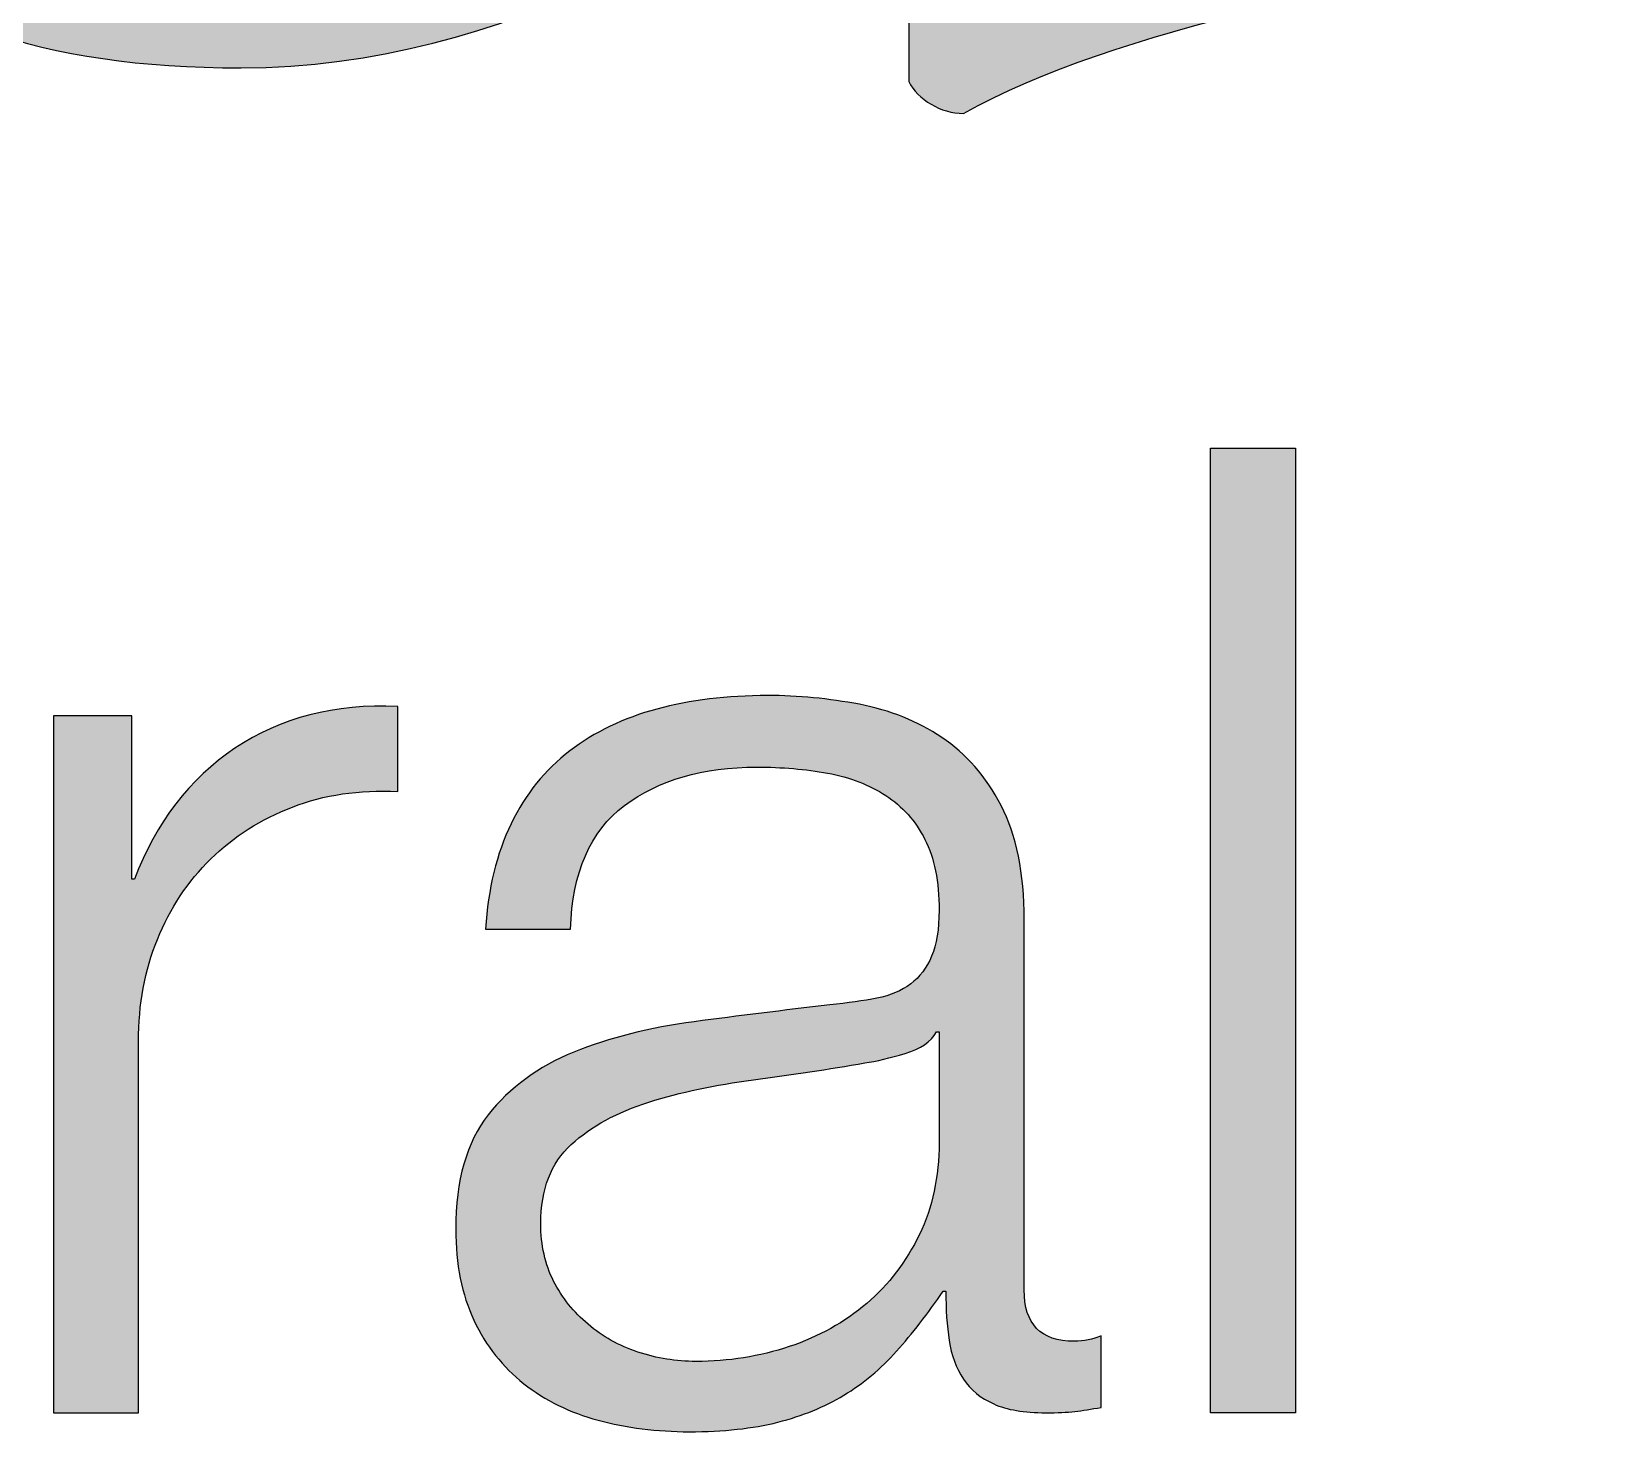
# Paper-space layout 'A3mask (portrait)' of a CAD drawing. Extents: x 0 to 277, y 0 to 394.
# Drawn here: x 210.194 to 213.379, y 39.345 to 42.196 of the extents above; entities that cross this region are included whole.
import ezdxf
from ezdxf.enums import TextEntityAlignment as Align

# ---------------------------------------------------------------- set-up
doc = ezdxf.new("R2010")
doc.units = 0
doc.layers.get('0').update_dxf_attribs({"linetype": 'CONTINUOUS'})
doc.layers.get('Defpoints').update_dxf_attribs({"linetype": 'CONTINUOUS'})
doc.layers.add('JPP_Mask', color=7, linetype='CONTINUOUS')
doc.styles.add('JPP', font='arial.ttf')

# ---------------------------------------------------------------- blocks, each defined once
blk = doc.blocks.new('A3mask (portrait)')
at = {"true_color": 0x0081c6}
h = blk.add_hatch(color=142, dxfattribs=at)
edge = h.paths.add_edge_path()
edge.add_spline(control_points=[(210.1867, 43.6116), (210.1867, 43.6116), (210.1867, 43.9979), (210.1867, 44.3843)], knot_values=[27.5, 27.5, 27.5, 27.5, 28, 28, 28, 28], degree=3, periodic=0)
edge.add_spline(control_points=[(210.1867, 44.3843), (210.1867, 44.7707), (210.1867, 45.1571), (210.1867, 45.1571), (210.1867, 45.6107), (210.196, 45.8049), (210.2144, 45.9623)], knot_values=[26, 26, 26, 26, 26.5, 26.5, 26.5, 27.5, 27.5, 27.5, 27.5], degree=3, periodic=0)
edge.add_spline(control_points=[(210.2144, 45.9623), (210.2052, 45.9991), (210.1774, 46.0178), (210.1219, 46.0272)], knot_values=[25, 25, 25, 25, 26, 26, 26, 26], degree=3, periodic=0)
edge.add_spline(control_points=[(210.1219, 46.0272), (209.9182, 45.9529), (209.5574, 45.8697), (209.1315, 45.8603)], knot_values=[24, 24, 24, 24, 25, 25, 25, 25], degree=3, periodic=0)
edge.add_spline(control_points=[(209.1315, 45.8603), (209.0668, 45.8327), (209.0575, 45.7029), (209.1131, 45.6568)], knot_values=[23, 23, 23, 23, 24, 24, 24, 24], degree=3, periodic=0)
edge.add_spline(control_points=[(209.1131, 45.6568), (209.1131, 45.6568), (209.2241, 45.6107), (209.2241, 45.6107), (209.5018, 45.4902), (209.5018, 45.407), (209.5018, 44.8239)], knot_values=[21, 21, 21, 21, 22, 22, 22, 23, 23, 23, 23], degree=3, periodic=0)
edge.add_spline(control_points=[(209.5018, 44.8239), (209.5018, 44.8239), (209.5018, 43.2784), (209.5018, 43.2784), (209.5018, 42.5289), (209.8073, 42.1217), (210.6215, 42.1217)], knot_values=[19, 19, 19, 19, 20, 20, 20, 21, 21, 21, 21], degree=3, periodic=0)
edge.add_spline(control_points=[(210.6215, 42.1217), (211.1678, 42.1217), (211.6208, 42.4273), (211.8987, 42.603)], knot_values=[18, 18, 18, 18, 19, 19, 19, 19], degree=3, periodic=0)
edge.add_spline(control_points=[(211.8987, 42.603), (211.9543, 42.603), (211.9818, 42.5566), (211.9818, 42.4735)], knot_values=[17, 17, 17, 17, 18, 18, 18, 18], degree=3, periodic=0)
edge.add_spline(control_points=[(211.9818, 42.4735), (211.9818, 42.4735), (211.9818, 42.0939), (211.9818, 42.0939), (212.0006, 42.0572), (212.0468, 42.029), (212.0931, 42.029)], knot_values=[15, 15, 15, 15, 16, 16, 16, 17, 17, 17, 17], degree=3, periodic=0)
edge.add_spline(control_points=[(212.0931, 42.029), (212.4076, 42.2052), (212.9444, 42.2975), (213.3053, 42.3715)], knot_values=[14, 14, 14, 14, 15, 15, 15, 15], degree=3, periodic=0)
edge.add_spline(control_points=[(213.3053, 42.3715), (213.3793, 42.4085), (213.37, 42.5936), (213.3147, 42.64)], knot_values=[13, 13, 13, 13, 14, 14, 14, 14], degree=3, periodic=0)
edge.add_spline(control_points=[(213.3147, 42.64), (213.185, 42.6123), (213.0647, 42.5936), (212.9536, 42.5936)], knot_values=[12, 12, 12, 12, 13, 13, 13, 13], degree=3, periodic=0)
edge.add_spline(control_points=[(212.9536, 42.5936), (212.6945, 42.5936), (212.6669, 42.8712), (212.6669, 43.6024)], knot_values=[11, 11, 11, 11, 12, 12, 12, 12], degree=3, periodic=0)
edge.add_spline(control_points=[(212.6669, 43.6024), (212.6669, 43.6024), (212.6669, 45.1571), (212.6669, 45.1571), (212.6669, 45.4996), (212.6761, 45.7861), (212.6945, 45.9623)], knot_values=[9, 9, 9, 9, 10, 10, 10, 11, 11, 11, 11], degree=3, periodic=0)
edge.add_spline(control_points=[(212.6945, 45.9623), (212.6852, 45.9991), (212.6574, 46.0178), (212.6111, 46.0272)], knot_values=[8, 8, 8, 8, 9, 9, 9, 9], degree=3, periodic=0)
edge.add_spline(control_points=[(212.6111, 46.0272), (212.4076, 45.9346), (211.8987, 45.8697), (211.5283, 45.8603)], knot_values=[7, 7, 7, 7, 8, 8, 8, 8], degree=3, periodic=0)
edge.add_spline(control_points=[(211.5283, 45.8603), (211.4544, 45.8236), (211.4544, 45.6938), (211.5193, 45.6568)], knot_values=[6, 6, 6, 6, 7, 7, 7, 7], degree=3, periodic=0)
edge.add_spline(control_points=[(211.5193, 45.6568), (211.5193, 45.6568), (211.6395, 45.6107), (211.6395, 45.6107), (211.9172, 45.4996), (211.9818, 45.4811), (211.9818, 44.8794)], knot_values=[4, 4, 4, 4, 5, 5, 5, 6, 6, 6, 6], degree=3, periodic=0)
edge.add_spline(control_points=[(211.9818, 44.8794), (211.9818, 44.8794), (211.9818, 43.3618), (211.9818, 43.3618), (211.9818, 43.0748), (211.9172, 42.9361), (211.7969, 42.8251)], knot_values=[2, 2, 2, 2, 3, 3, 3, 4, 4, 4, 4], degree=3, periodic=0)
edge.add_spline(control_points=[(211.7969, 42.8251), (211.5934, 42.6491), (211.2973, 42.5475), (211.0474, 42.5475)], knot_values=[1, 1, 1, 1, 2, 2, 2, 2], degree=3, periodic=0)
edge.add_spline(control_points=[(211.0474, 42.5475), (210.344, 42.5475), (210.1867, 42.9734), (210.1867, 43.6116)], knot_values=[0, 0, 0, 0, 1, 1, 1, 1], degree=3, periodic=0)
at = {"true_color": 0x004a91}
blk.add_hatch(color=154, dxfattribs=at).paths.add_polyline_path([(212.7697, 41.3471), (212.5964, 41.3471), (212.5964, 39.3832), (212.7697, 39.3832)])
h = blk.add_hatch(color=154, dxfattribs=at)
edge = h.paths.add_edge_path()
edge.add_spline(control_points=[(212.2169, 39.6334), (212.2169, 39.6334), (212.2169, 40.3871), (212.2169, 40.3871), (212.2169, 40.4824), (212.2012, 40.5599), (212.1701, 40.6196)], knot_values=[6, 6, 6, 6, 7, 7, 7, 8, 8, 8, 8], degree=3, periodic=0)
edge.add_spline(control_points=[(212.1701, 40.6196), (212.1388, 40.6791), (212.0986, 40.7254), (212.0491, 40.7584)], knot_values=[5, 5, 5, 5, 6, 6, 6, 6], degree=3, periodic=0)
edge.add_spline(control_points=[(212.0491, 40.7584), (211.9996, 40.7914), (211.9436, 40.8139), (211.8813, 40.8258), (211.819, 40.8377), (211.7566, 40.8437), (211.6943, 40.8437)], knot_values=[3, 3, 3, 3, 4, 4, 4, 5, 5, 5, 5], degree=3, periodic=0)
edge.add_spline(control_points=[(211.6943, 40.8437), (211.6117, 40.8437), (211.5365, 40.8345), (211.4687, 40.8161)], knot_values=[2, 2, 2, 2, 3, 3, 3, 3], degree=3, periodic=0)
edge.add_spline(control_points=[(211.4687, 40.8161), (211.4008, 40.7979), (211.3417, 40.7695), (211.2914, 40.7309)], knot_values=[1, 1, 1, 1, 2, 2, 2, 2], degree=3, periodic=0)
edge.add_spline(control_points=[(211.2914, 40.7309), (211.2409, 40.6924), (211.201, 40.643), (211.1717, 40.5825)], knot_values=[0, 0, 0, 0, 1, 1, 1, 1], degree=3, periodic=0)
edge.add_spline(control_points=[(211.1717, 40.5825), (211.1423, 40.5218), (211.1249, 40.4504), (211.1194, 40.3679)], knot_values=[41, 41, 41, 41, 42, 42, 42, 42], degree=3, periodic=0)
edge.add_spline(control_points=[(211.1194, 40.3679), (211.1194, 40.3679), (211.2927, 40.3679), (211.2927, 40.3679), (211.2964, 40.4834), (211.333, 40.5673), (211.4027, 40.6196)], knot_values=[39, 39, 39, 39, 40, 40, 40, 41, 41, 41, 41], degree=3, periodic=0)
edge.add_spline(control_points=[(211.4027, 40.6196), (211.4724, 40.6717), (211.5623, 40.698), (211.6722, 40.698)], knot_values=[38, 38, 38, 38, 39, 39, 39, 39], degree=3, periodic=0)
edge.add_spline(control_points=[(211.6722, 40.698), (211.7235, 40.698), (211.7717, 40.6938), (211.8166, 40.6856)], knot_values=[37, 37, 37, 37, 38, 38, 38, 38], degree=3, periodic=0)
edge.add_spline(control_points=[(211.8166, 40.6856), (211.8616, 40.6772), (211.901, 40.6622), (211.935, 40.6401), (211.9689, 40.6181), (211.9955, 40.5883), (212.0147, 40.5507), (212.0339, 40.5131), (212.0436, 40.465), (212.0436, 40.4063)], knot_values=[34, 34, 34, 34, 35, 35, 35, 36, 36, 36, 37, 37, 37, 37], degree=3, periodic=0)
edge.add_spline(control_points=[(212.0436, 40.4063), (212.0436, 40.3679), (212.0386, 40.3366), (212.0284, 40.3129)], knot_values=[33, 33, 33, 33, 34, 34, 34, 34], degree=3, periodic=0)
edge.add_spline(control_points=[(212.0284, 40.3129), (212.0183, 40.289), (212.0041, 40.2703), (211.9858, 40.2564)], knot_values=[32, 32, 32, 32, 33, 33, 33, 33], degree=3, periodic=0)
edge.add_spline(control_points=[(211.9858, 40.2564), (211.9675, 40.2427), (211.9445, 40.233), (211.9171, 40.2275)], knot_values=[31, 31, 31, 31, 32, 32, 32, 32], degree=3, periodic=0)
edge.add_spline(control_points=[(211.9171, 40.2275), (211.8895, 40.2222), (211.8574, 40.2175), (211.8208, 40.2138)], knot_values=[30, 30, 30, 30, 31, 31, 31, 31], degree=3, periodic=0)
edge.add_spline(control_points=[(211.8208, 40.2138), (211.7272, 40.2028), (211.6351, 40.1914), (211.5444, 40.1794)], knot_values=[29, 29, 29, 29, 30, 30, 30, 30], degree=3, periodic=0)
edge.add_spline(control_points=[(211.5444, 40.1794), (211.4536, 40.1675), (211.3719, 40.1468), (211.2996, 40.1175)], knot_values=[28, 28, 28, 28, 29, 29, 29, 29], degree=3, periodic=0)
edge.add_spline(control_points=[(211.2996, 40.1175), (211.227, 40.0881), (211.1689, 40.0455), (211.1249, 39.9897)], knot_values=[27, 27, 27, 27, 28, 28, 28, 28], degree=3, periodic=0)
edge.add_spline(control_points=[(211.1249, 39.9897), (211.081, 39.9337), (211.0589, 39.8563), (211.0589, 39.7572)], knot_values=[26, 26, 26, 26, 27, 27, 27, 27], degree=3, periodic=0)
edge.add_spline(control_points=[(211.0589, 39.7572), (211.0589, 39.6857), (211.0713, 39.6239), (211.096, 39.5716), (211.1207, 39.5192), (211.1547, 39.4763), (211.1978, 39.4424)], knot_values=[24, 24, 24, 24, 25, 25, 25, 26, 26, 26, 26], degree=3, periodic=0)
edge.add_spline(control_points=[(211.1978, 39.4424), (211.2409, 39.4083), (211.2914, 39.3835), (211.349, 39.368)], knot_values=[23, 23, 23, 23, 24, 24, 24, 24], degree=3, periodic=0)
edge.add_spline(control_points=[(211.349, 39.368), (211.4068, 39.3525), (211.4687, 39.3446), (211.5347, 39.3446)], knot_values=[22, 22, 22, 22, 23, 23, 23, 23], degree=3, periodic=0)
edge.add_spline(control_points=[(211.5347, 39.3446), (211.6044, 39.3446), (211.6644, 39.3511), (211.7149, 39.364)], knot_values=[21, 21, 21, 21, 22, 22, 22, 22], degree=3, periodic=0)
edge.add_spline(control_points=[(211.7149, 39.364), (211.7653, 39.3767), (211.8103, 39.3951), (211.8497, 39.419)], knot_values=[20, 20, 20, 20, 21, 21, 21, 21], degree=3, periodic=0)
edge.add_spline(control_points=[(211.8497, 39.419), (211.889, 39.4427), (211.9248, 39.4726), (211.957, 39.5084)], knot_values=[19, 19, 19, 19, 20, 20, 20, 20], degree=3, periodic=0)
edge.add_spline(control_points=[(211.957, 39.5084), (211.9889, 39.5441), (212.0207, 39.5849), (212.0518, 39.6307)], knot_values=[18, 18, 18, 18, 19, 19, 19, 19], degree=3, periodic=0)
edge.add_spline(control_points=[(212.0518, 39.6307), (212.0518, 39.6307), (212.0573, 39.6307), (212.0573, 39.6307)], knot_values=[17.00001, 17.00001, 17.00001, 17.00001, 18, 18, 18, 18], degree=3, periodic=0)
edge.add_spline(control_points=[(212.0573, 39.6307), (212.0573, 39.5939), (212.0596, 39.5605), (212.0641, 39.5303)], knot_values=[16, 16, 16, 16, 17, 17, 17, 17], degree=3, periodic=0)
edge.add_spline(control_points=[(212.0641, 39.5303), (212.0688, 39.5), (212.0783, 39.474), (212.0931, 39.4519)], knot_values=[15, 15, 15, 15, 16, 16, 16, 16], degree=3, periodic=0)
edge.add_spline(control_points=[(212.0931, 39.4519), (212.1078, 39.43), (212.1283, 39.413), (212.1551, 39.4011)], knot_values=[14, 14, 14, 14, 15, 15, 15, 15], degree=3, periodic=0)
edge.add_spline(control_points=[(212.1551, 39.4011), (212.1815, 39.3891), (212.2169, 39.3832), (212.2608, 39.3832)], knot_values=[13, 13, 13, 13, 14, 14, 14, 14], degree=3, periodic=0)
edge.add_spline(control_points=[(212.2608, 39.3832), (212.2847, 39.3832), (212.3045, 39.384), (212.32, 39.3859), (212.3355, 39.3877), (212.3534, 39.3904), (212.3736, 39.3942)], knot_values=[11, 11, 11, 11, 12, 12, 12, 13, 13, 13, 13], degree=3, periodic=0)
edge.add_spline(control_points=[(212.3736, 39.3942), (212.3736, 39.3942), (212.3736, 39.54), (212.3736, 39.54), (212.3571, 39.5326), (212.3387, 39.5289), (212.3187, 39.5289)], knot_values=[9, 9, 9, 9, 10, 10, 10, 11, 11, 11, 11], degree=3, periodic=0)
edge.add_spline(control_points=[(212.3187, 39.5289), (212.2508, 39.5289), (212.2169, 39.5637), (212.2169, 39.6334)], knot_values=[8, 8, 8, 8, 9, 9, 9, 9], degree=3, periodic=0)
edge = h.paths.add_edge_path(flags=16)
edge.add_spline(control_points=[(212.0381, 40.1588), (212.0381, 40.1588), (212.0436, 40.1588), (212.0436, 40.1588), (212.0436, 40.1588), (212.0436, 39.9332), (212.0436, 39.9332), (212.0436, 39.8635), (212.0302, 39.8012), (212.0036, 39.7462), (211.9771, 39.6912), (211.9413, 39.6444), (211.8963, 39.606)], knot_values=[12, 12, 12, 12, 12.99998, 12.99998, 12.99998, 13.99998, 13.99998, 13.99998, 14.99998, 14.99998, 14.99998, 15.99998, 15.99998, 15.99998, 15.99998], degree=3, periodic=0)
edge.add_spline(control_points=[(211.8963, 39.606), (211.8514, 39.5674), (211.7987, 39.5381), (211.7383, 39.5179), (211.6778, 39.4977), (211.6144, 39.4877), (211.5484, 39.4877)], knot_values=[10, 10, 10, 10, 11, 11, 11, 12, 12, 12, 12], degree=3, periodic=0)
edge.add_spline(control_points=[(211.5484, 39.4877), (211.5081, 39.4877), (211.4687, 39.494), (211.4302, 39.5069)], knot_values=[9, 9, 9, 9, 10, 10, 10, 10], degree=3, periodic=0)
edge.add_spline(control_points=[(211.4302, 39.5069), (211.3916, 39.5197), (211.3577, 39.5386), (211.3285, 39.5634)], knot_values=[8, 8, 8, 8, 9, 9, 9, 9], degree=3, periodic=0)
edge.add_spline(control_points=[(211.3285, 39.5634), (211.2991, 39.5881), (211.2757, 39.6173), (211.2583, 39.6513), (211.2409, 39.6852), (211.2322, 39.7243), (211.2322, 39.7683)], knot_values=[6, 6, 6, 6, 7, 7, 7, 8, 8, 8, 8], degree=3, periodic=0)
edge.add_spline(control_points=[(211.2322, 39.7683), (211.2322, 39.8379), (211.2528, 39.8916), (211.294, 39.9292)], knot_values=[5, 5, 5, 5, 6, 6, 6, 6], degree=3, periodic=0)
edge.add_spline(control_points=[(211.294, 39.9292), (211.3353, 39.9666), (211.388, 39.9955), (211.4521, 40.0158), (211.5163, 40.036), (211.5873, 40.051), (211.6654, 40.0612)], knot_values=[3, 3, 3, 3, 4, 4, 4, 5, 5, 5, 5], degree=3, periodic=0)
edge.add_spline(control_points=[(211.6654, 40.0612), (211.7433, 40.0712), (211.819, 40.0828), (211.8923, 40.0955)], knot_values=[2, 2, 2, 2, 3, 3, 3, 3], degree=3, periodic=0)
edge.add_spline(control_points=[(211.8923, 40.0955), (211.9161, 40.0992), (211.9436, 40.1057), (211.9747, 40.1149)], knot_values=[1, 1, 1, 1, 2, 2, 2, 2], degree=3, periodic=0)
edge.add_spline(control_points=[(211.9747, 40.1149), (212.006, 40.1239), (212.027, 40.1386), (212.0381, 40.1588)], knot_values=[0, 0, 0, 0, 1, 1, 1, 1], degree=3, periodic=0)
h = blk.add_hatch(color=154, dxfattribs=at)
edge = h.paths.add_edge_path()
edge.add_spline(control_points=[(210.4511, 40.3472), (210.4767, 40.4105), (210.513, 40.465), (210.5597, 40.5109)], knot_values=[7, 7, 7, 7, 8, 8, 8, 8], degree=3, periodic=0)
edge.add_spline(control_points=[(210.5597, 40.5109), (210.6065, 40.5567), (210.6619, 40.592), (210.7261, 40.6167), (210.7903, 40.6415), (210.8619, 40.652), (210.9407, 40.6485)], knot_values=[5, 5, 5, 5, 6, 6, 6, 7, 7, 7, 7], degree=3, periodic=0)
edge.add_spline(control_points=[(210.9407, 40.6485), (210.9407, 40.6485), (210.9407, 40.8216), (210.9407, 40.8216), (210.8123, 40.8271), (210.7018, 40.7987), (210.6092, 40.7364), (210.5166, 40.6741), (210.4483, 40.5851), (210.4043, 40.4697)], knot_values=[2, 2, 2, 2, 3, 3, 3, 4, 4, 4, 5, 5, 5, 5], degree=3, periodic=0)
edge.add_spline(control_points=[(210.4043, 40.4697), (210.4043, 40.4697), (210.3988, 40.4697), (210.3988, 40.4697)], knot_values=[1.00001, 1.00001, 1.00001, 1.00001, 2, 2, 2, 2], degree=3, periodic=0)
edge.add_spline(control_points=[(210.3988, 40.4697), (210.3988, 40.4697), (210.3988, 40.5528), (210.3988, 40.636)], knot_values=[0.5, 0.5, 0.5, 0.5, 1, 1, 1, 1], degree=3, periodic=0)
edge.add_spline(control_points=[(210.3988, 40.636), (210.3988, 40.7192), (210.3988, 40.8024), (210.3988, 40.8024), (210.3988, 40.8024), (210.3888, 40.8024), (210.3739, 40.8024)], knot_values=[12.749965, 12.749965, 12.749965, 12.749965, 13.249965, 13.249965, 13.249965, 13.5, 13.5, 13.5, 13.5], degree=3, periodic=0)
edge.add_spline(control_points=[(210.3739, 40.8024), (210.3589, 40.8024), (210.339, 40.8024), (210.319, 40.8024)], knot_values=[12.49997, 12.49997, 12.49997, 12.49997, 12.749965, 12.749965, 12.749965, 12.749965], degree=3, periodic=0)
edge.add_spline(control_points=[(210.319, 40.8024), (210.3091, 40.8024), (210.2991, 40.8024), (210.2898, 40.8024)], knot_values=[12.374973, 12.374973, 12.374973, 12.374973, 12.49997, 12.49997, 12.49997, 12.49997], degree=3, periodic=0)
edge.add_spline(control_points=[(210.2898, 40.8024), (210.2804, 40.8024), (210.2717, 40.8024), (210.2642, 40.8024)], knot_values=[12.249975, 12.249975, 12.249975, 12.249975, 12.374973, 12.374973, 12.374973, 12.374973], degree=3, periodic=0)
edge.add_spline(control_points=[(210.2642, 40.8024), (210.2605, 40.8024), (210.257, 40.8024), (210.254, 40.8024)], knot_values=[12.187476, 12.187476, 12.187476, 12.187476, 12.249975, 12.249975, 12.249975, 12.249975], degree=3, periodic=0)
edge.add_spline(control_points=[(210.254, 40.8024), (210.251, 40.8024), (210.2483, 40.8024), (210.2461, 40.8024)], knot_values=[12.124977, 12.124977, 12.124977, 12.124977, 12.187476, 12.187476, 12.187476, 12.187476], degree=3, periodic=0)
edge.add_spline(control_points=[(210.2432, 40.8024), (210.2424, 40.8024), (210.2417, 40.8024), (210.2411, 40.8024)], knot_values=[12.062479, 12.062479, 12.062479, 12.062479, 12.093728, 12.093728, 12.093728, 12.093728], degree=3, periodic=0)
edge.add_spline(control_points=[(210.2393, 40.8024), (210.2393, 40.8024), (210.2393, 40.8024), (210.2393, 40.8024), (210.2393, 40.8024), (210.2393, 40.8024), (210.2393, 40.8024)], knot_values=[11.99998, 11.99998, 11.99998, 11.99998, 12.001425, 12.001425, 12.001425, 12.001445, 12.001445, 12.001445, 12.001445], degree=3, periodic=0)
edge.add_spline(control_points=[(210.2393, 40.8024), (210.2393, 40.8024), (210.2393, 40.4476), (210.2393, 40.0928)], knot_values=[11.49999, 11.49999, 11.49999, 11.49999, 11.99998, 11.99998, 11.99998, 11.99998], degree=3, periodic=0)
edge.add_spline(control_points=[(210.2393, 40.0928), (210.2393, 39.738), (210.2393, 39.3832), (210.2393, 39.3832), (210.2393, 39.3832), (210.2393, 39.3832), (210.2393, 39.3832)], knot_values=[10.999023, 10.999023, 10.999023, 10.999023, 11.499013, 11.499013, 11.499013, 11.49999, 11.49999, 11.49999, 11.49999], degree=3, periodic=0)
edge.add_spline(control_points=[(210.2412, 39.3832), (210.2419, 39.3832), (210.2427, 39.3832), (210.2436, 39.3832)], knot_values=[10.906252, 10.906252, 10.906252, 10.906252, 10.937501, 10.937501, 10.937501, 10.937501], degree=3, periodic=0)
edge.add_spline(control_points=[(210.2467, 39.3832), (210.2491, 39.3832), (210.252, 39.3832), (210.2553, 39.3832)], knot_values=[10.812504, 10.812504, 10.812504, 10.812504, 10.875002, 10.875002, 10.875002, 10.875002], degree=3, periodic=0)
edge.add_spline(control_points=[(210.2553, 39.3832), (210.2586, 39.3832), (210.2623, 39.3832), (210.2664, 39.3832)], knot_values=[10.750005, 10.750005, 10.750005, 10.750005, 10.812504, 10.812504, 10.812504, 10.812504], degree=3, periodic=0)
edge.add_spline(control_points=[(210.2664, 39.3832), (210.2745, 39.3832), (210.284, 39.3832), (210.2941, 39.3832)], knot_values=[10.625008, 10.625008, 10.625008, 10.625008, 10.750005, 10.750005, 10.750005, 10.750005], degree=3, periodic=0)
edge.add_spline(control_points=[(210.2941, 39.3832), (210.3043, 39.3832), (210.3151, 39.3832), (210.3259, 39.3832)], knot_values=[10.50001, 10.50001, 10.50001, 10.50001, 10.625008, 10.625008, 10.625008, 10.625008], degree=3, periodic=0)
edge.add_spline(control_points=[(210.3259, 39.3832), (210.3476, 39.3832), (210.3692, 39.3832), (210.3855, 39.3832)], knot_values=[10.250015, 10.250015, 10.250015, 10.250015, 10.50001, 10.50001, 10.50001, 10.50001], degree=3, periodic=0)
edge.add_spline(control_points=[(210.3855, 39.3832), (210.4017, 39.3832), (210.4126, 39.3832), (210.4126, 39.3832), (210.4126, 39.3832), (210.4126, 39.3832), (210.4126, 39.3832)], knot_values=[9.999532, 9.999532, 9.999532, 9.999532, 10.249547, 10.249547, 10.249547, 10.250015, 10.250015, 10.250015, 10.250015], degree=3, periodic=0)
edge.add_spline(control_points=[(210.4126, 39.3854), (210.4126, 39.3861), (210.4126, 39.387), (210.4126, 39.388)], knot_values=[9.953146, 9.953146, 9.953146, 9.953146, 9.968771, 9.968771, 9.968771, 9.968771], degree=3, periodic=0)
edge.add_spline(control_points=[(210.4126, 39.388), (210.4126, 39.3891), (210.4126, 39.3903), (210.4126, 39.3917)], knot_values=[9.937521, 9.937521, 9.937521, 9.937521, 9.953146, 9.953146, 9.953146, 9.953146], degree=3, periodic=0)
edge.add_spline(control_points=[(210.4126, 39.3917), (210.4126, 39.3945), (210.4126, 39.3979), (210.4126, 39.4019)], knot_values=[9.906272, 9.906272, 9.906272, 9.906272, 9.937521, 9.937521, 9.937521, 9.937521], degree=3, periodic=0)
edge.add_spline(control_points=[(210.4126, 39.4019), (210.4126, 39.4059), (210.4126, 39.4105), (210.4126, 39.4157)], knot_values=[9.875022, 9.875022, 9.875022, 9.875022, 9.906272, 9.906272, 9.906272, 9.906272], degree=3, periodic=0)
edge.add_spline(control_points=[(210.4126, 39.4157), (210.4126, 39.426), (210.4126, 39.4386), (210.4126, 39.453)], knot_values=[9.812524, 9.812524, 9.812524, 9.812524, 9.875022, 9.875022, 9.875022, 9.875022], degree=3, periodic=0)
edge.add_spline(control_points=[(210.4126, 39.453), (210.4126, 39.4674), (210.4126, 39.4836), (210.4126, 39.5014)], knot_values=[9.750025, 9.750025, 9.750025, 9.750025, 9.812524, 9.812524, 9.812524, 9.812524], degree=3, periodic=0)
edge.add_spline(control_points=[(210.4126, 39.5014), (210.4126, 39.5368), (210.4126, 39.5782), (210.4126, 39.6225)], knot_values=[9.625027, 9.625027, 9.625027, 9.625027, 9.750025, 9.750025, 9.750025, 9.750025], degree=3, periodic=0)
edge.add_spline(control_points=[(210.4126, 39.6225), (210.4126, 39.6668), (210.4126, 39.7141), (210.4126, 39.7614)], knot_values=[9.50003, 9.50003, 9.50003, 9.50003, 9.625027, 9.625027, 9.625027, 9.625027], degree=3, periodic=0)
edge.add_spline(control_points=[(210.4126, 39.7614), (210.4126, 39.8559), (210.4126, 39.9505), (210.4126, 40.0214)], knot_values=[9.250035, 9.250035, 9.250035, 9.250035, 9.50003, 9.50003, 9.50003, 9.50003], degree=3, periodic=0)
edge.add_spline(control_points=[(210.4126, 40.0214), (210.4126, 40.0923), (210.4126, 40.1396), (210.4126, 40.1396), (210.4126, 40.2148), (210.4254, 40.284), (210.4511, 40.3472)], knot_values=[8, 8, 8, 8, 8.250035, 8.250035, 8.250035, 9.250035, 9.250035, 9.250035, 9.250035], degree=3, periodic=0)
at = {"layer": 'Defpoints', "color": 154, "true_color": 0x004a91}
blk.add_lwpolyline([(212.7697, 41.3471), (212.7697, 39.3832), (212.5964, 39.3832), (212.5964, 41.3471), (212.7697, 41.3471)], dxfattribs=at)
at = {"layer": 'Defpoints', "color": 142, "true_color": 0x0081c6}
blk.add_open_spline([(210.1867, 43.6116), (210.1867, 42.9734), (210.344, 42.5475), (211.0474, 42.5475), (211.2973, 42.5475), (211.5934, 42.6491), (211.7969, 42.8251), (211.9172, 42.9361), (211.9818, 43.0748), (211.9818, 43.3618), (211.9818, 43.3618), (211.9818, 44.8794), (211.9818, 44.8794), (211.9818, 45.4811), (211.9172, 45.4996), (211.6395, 45.6107), (211.6395, 45.6107), (211.5193, 45.6568), (211.5193, 45.6568), (211.4544, 45.6938), (211.4544, 45.8236), (211.5283, 45.8603), (211.8987, 45.8697), (212.4076, 45.9346), (212.6111, 46.0272), (212.6574, 46.0178), (212.6852, 45.9991), (212.6945, 45.9623), (212.6761, 45.7861), (212.6669, 45.4996), (212.6669, 45.1571), (212.6669, 45.1571), (212.6669, 43.6024), (212.6669, 43.6024), (212.6669, 42.8712), (212.6945, 42.5936), (212.9536, 42.5936), (213.0647, 42.5936), (213.185, 42.6123), (213.3147, 42.64), (213.37, 42.5936), (213.3793, 42.4085), (213.3053, 42.3715), (212.9444, 42.2975), (212.4076, 42.2052), (212.0931, 42.029), (212.0468, 42.029), (212.0006, 42.0572), (211.9818, 42.0939), (211.9818, 42.0939), (211.9818, 42.4735), (211.9818, 42.4735), (211.9818, 42.5566), (211.9543, 42.603), (211.8987, 42.603), (211.6208, 42.4273), (211.1678, 42.1217), (210.6215, 42.1217), (209.8073, 42.1217), (209.5018, 42.5289), (209.5018, 43.2784), (209.5018, 43.2784), (209.5018, 44.8239), (209.5018, 44.8239), (209.5018, 45.407), (209.5018, 45.4902), (209.2241, 45.6107), (209.2241, 45.6107), (209.1131, 45.6568), (209.1131, 45.6568), (209.0575, 45.7029), (209.0668, 45.8327), (209.1315, 45.8603), (209.5574, 45.8697), (209.9182, 45.9529), (210.1219, 46.0272), (210.1774, 46.0178), (210.2052, 45.9991), (210.2144, 45.9623), (210.196, 45.8049), (210.1867, 45.6107), (210.1867, 45.1571), (210.1867, 45.1571), (210.1867, 43.6116), (210.1867, 43.6116)], degree=3, knots=[0, 0, 0, 0, 1, 1, 1, 2, 2, 2, 3, 3, 3, 4, 4, 4, 5, 5, 5, 6, 6, 6, 7, 7, 7, 8, 8, 8, 9, 9, 9, 10, 10, 10, 11, 11, 11, 12, 12, 12, 13, 13, 13, 14, 14, 14, 15, 15, 15, 16, 16, 16, 17, 17, 17, 18, 18, 18, 19, 19, 19, 20, 20, 20, 21, 21, 21, 22, 22, 22, 23, 23, 23, 24, 24, 24, 25, 25, 25, 26, 26, 26, 27, 27, 27, 28, 28, 28, 28], dxfattribs=at)
at = {"layer": 'Defpoints', "color": 154, "true_color": 0x004a91}
for points, knots in [([(211.1717, 40.5825), (211.201, 40.643), (211.2409, 40.6924), (211.2914, 40.7309), (211.3417, 40.7695), (211.4008, 40.7979), (211.4687, 40.8161), (211.5365, 40.8345), (211.6117, 40.8437), (211.6943, 40.8437), (211.7566, 40.8437), (211.819, 40.8377), (211.8813, 40.8258), (211.9436, 40.8139), (211.9996, 40.7914), (212.0491, 40.7584), (212.0986, 40.7254), (212.1388, 40.6791), (212.1701, 40.6196), (212.2012, 40.5599), (212.2169, 40.4824), (212.2169, 40.3871), (212.2169, 40.3871), (212.2169, 39.6334), (212.2169, 39.6334), (212.2169, 39.5637), (212.2508, 39.5289), (212.3187, 39.5289), (212.3387, 39.5289), (212.3571, 39.5326), (212.3736, 39.54), (212.3736, 39.54), (212.3736, 39.3942), (212.3736, 39.3942), (212.3534, 39.3904), (212.3355, 39.3877), (212.32, 39.3859), (212.3045, 39.384), (212.2847, 39.3832), (212.2608, 39.3832), (212.2169, 39.3832), (212.1815, 39.3891), (212.1551, 39.4011), (212.1283, 39.413), (212.1078, 39.43), (212.0931, 39.4519), (212.0783, 39.474), (212.0688, 39.5), (212.0641, 39.5303), (212.0596, 39.5605), (212.0573, 39.5939), (212.0573, 39.6307), (212.0573, 39.6307), (212.0518, 39.6307), (212.0518, 39.6307), (212.0207, 39.5849), (211.9889, 39.5441), (211.957, 39.5084), (211.9248, 39.4726), (211.889, 39.4427), (211.8497, 39.419), (211.8103, 39.3951), (211.7653, 39.3767), (211.7149, 39.364), (211.6644, 39.3511), (211.6044, 39.3446), (211.5347, 39.3446), (211.4687, 39.3446), (211.4068, 39.3525), (211.349, 39.368), (211.2914, 39.3835), (211.2409, 39.4083), (211.1978, 39.4424), (211.1547, 39.4763), (211.1207, 39.5192), (211.096, 39.5716), (211.0713, 39.6239), (211.0589, 39.6857), (211.0589, 39.7572), (211.0589, 39.8563), (211.081, 39.9337), (211.1249, 39.9897), (211.1689, 40.0455), (211.227, 40.0881), (211.2996, 40.1175), (211.3719, 40.1468), (211.4536, 40.1675), (211.5444, 40.1794), (211.6351, 40.1914), (211.7272, 40.2028), (211.8208, 40.2138), (211.8574, 40.2175), (211.8895, 40.2222), (211.9171, 40.2275), (211.9445, 40.233), (211.9675, 40.2427), (211.9858, 40.2564), (212.0041, 40.2703), (212.0183, 40.289), (212.0284, 40.3129), (212.0386, 40.3366), (212.0436, 40.3679), (212.0436, 40.4063), (212.0436, 40.465), (212.0339, 40.5131), (212.0147, 40.5507), (211.9955, 40.5883), (211.9689, 40.6181), (211.935, 40.6401), (211.901, 40.6622), (211.8616, 40.6772), (211.8166, 40.6856), (211.7717, 40.6938), (211.7235, 40.698), (211.6722, 40.698), (211.5623, 40.698), (211.4724, 40.6717), (211.4027, 40.6196), (211.333, 40.5673), (211.2964, 40.4834), (211.2927, 40.3679), (211.2927, 40.3679), (211.1194, 40.3679), (211.1194, 40.3679), (211.1249, 40.4504), (211.1423, 40.5218), (211.1717, 40.5825)], [0, 0, 0, 0, 1, 1, 1, 2, 2, 2, 3, 3, 3, 4, 4, 4, 5, 5, 5, 6, 6, 6, 7, 7, 7, 8, 8, 8, 9, 9, 9, 10, 10, 10, 11, 11, 11, 12, 12, 12, 13, 13, 13, 14, 14, 14, 15, 15, 15, 16, 16, 16, 17, 17, 17, 18, 18, 18, 19, 19, 19, 20, 20, 20, 21, 21, 21, 22, 22, 22, 23, 23, 23, 24, 24, 24, 25, 25, 25, 26, 26, 26, 27, 27, 27, 28, 28, 28, 29, 29, 29, 30, 30, 30, 31, 31, 31, 32, 32, 32, 33, 33, 33, 34, 34, 34, 35, 35, 35, 36, 36, 36, 37, 37, 37, 38, 38, 38, 39, 39, 39, 40, 40, 40, 41, 41, 41, 42, 42, 42, 42]), ([(210.3988, 40.8024), (210.3988, 40.8024), (210.3988, 40.4697), (210.3988, 40.4697), (210.3988, 40.4697), (210.4043, 40.4697), (210.4043, 40.4697), (210.4483, 40.5851), (210.5166, 40.6741), (210.6092, 40.7364), (210.7018, 40.7987), (210.8123, 40.8271), (210.9407, 40.8216), (210.9407, 40.8216), (210.9407, 40.6485), (210.9407, 40.6485), (210.8619, 40.652), (210.7903, 40.6415), (210.7261, 40.6167), (210.6619, 40.592), (210.6065, 40.5567), (210.5597, 40.5109), (210.513, 40.465), (210.4767, 40.4105), (210.4511, 40.3472), (210.4254, 40.284), (210.4126, 40.2148), (210.4126, 40.1396), (210.4126, 40.1396), (210.4126, 39.3832), (210.4126, 39.3832), (210.4126, 39.3832), (210.2393, 39.3832), (210.2393, 39.3832), (210.2393, 39.3832), (210.2393, 40.8024), (210.2393, 40.8024), (210.2393, 40.8024), (210.3988, 40.8024), (210.3988, 40.8024)], [0, 0, 0, 0, 1, 1, 1, 2, 2, 2, 3, 3, 3, 4, 4, 4, 5, 5, 5, 6, 6, 6, 7, 7, 7, 8, 8, 8, 9, 9, 9, 10, 10, 10, 11, 11, 11, 12, 12, 12, 13, 13, 13, 13]), ([(212.0381, 40.1588), (212.027, 40.1386), (212.006, 40.1239), (211.9747, 40.1149), (211.9436, 40.1057), (211.9161, 40.0992), (211.8923, 40.0955), (211.819, 40.0828), (211.7433, 40.0712), (211.6654, 40.0612), (211.5873, 40.051), (211.5163, 40.036), (211.4521, 40.0158), (211.388, 39.9955), (211.3353, 39.9666), (211.294, 39.9292), (211.2528, 39.8916), (211.2322, 39.8379), (211.2322, 39.7683), (211.2322, 39.7243), (211.2409, 39.6852), (211.2583, 39.6513), (211.2757, 39.6173), (211.2991, 39.5881), (211.3285, 39.5634), (211.3577, 39.5386), (211.3916, 39.5197), (211.4302, 39.5069), (211.4687, 39.494), (211.5081, 39.4877), (211.5484, 39.4877), (211.6144, 39.4877), (211.6778, 39.4977), (211.7383, 39.5179), (211.7987, 39.5381), (211.8514, 39.5674), (211.8963, 39.606), (211.9413, 39.6444), (211.9771, 39.6912), (212.0036, 39.7462), (212.0302, 39.8012), (212.0436, 39.8635), (212.0436, 39.9332), (212.0436, 39.9332), (212.0436, 40.1588), (212.0436, 40.1588), (212.0436, 40.1588), (212.0381, 40.1588), (212.0381, 40.1588)], [0, 0, 0, 0, 1, 1, 1, 2, 2, 2, 3, 3, 3, 4, 4, 4, 5, 5, 5, 6, 6, 6, 7, 7, 7, 8, 8, 8, 9, 9, 9, 10, 10, 10, 11, 11, 11, 12, 12, 12, 13, 13, 13, 14, 14, 14, 15, 15, 15, 16, 16, 16, 16])]:
    blk.add_open_spline(points, degree=3, knots=knots, dxfattribs=at)
at = {"color": 7, "style": 'JPP'}
for tag, p in [('Client', (244.02, 56.35)), ('Project1', (244.02, 44.1)), ('Project2', (244.02, 40.425)), ('Project3', (244.02, 36.75)), ('Title1', (244.02, 28.175)), ('Title2', (244.02, 24.5)), ('Title3', (244.02, 20.825)), ('Status', (191.1, 3.675))]:
    blk.add_attdef(tag, text='', height=1.7, dxfattribs=at).set_placement(p, align=Align.MIDDLE_LEFT)
at = {"color": 2, "style": 'JPP'}
for tag, p in [('Scale', (204.575, 12.25)), ('Checked', (248.675, 12.25)), ('Drawn', (226.625, 12.25)), ('Date', (270.725, 12.25))]:
    blk.add_attdef(tag, text='', height=1, dxfattribs=at).set_placement(p, align=Align.MIDDLE_CENTER)
at = {"color": 6, "style": 'JPP'}
for tag, p in [('Ref', (235.2, 3.675)), ('DrgNo.', (255.78, 3.675))]:
    blk.add_attdef(tag, text='', height=2, dxfattribs=at).set_placement(p, align=Align.MIDDLE_LEFT)
blk.add_attdef('Rev', text='', height=2, dxfattribs=at).set_placement((272.5746, 3.675), align=Align.MIDDLE_CENTER)

psp = doc.layouts.new('A3mask (portrait)')

# ---------------------------------------------------------------- block references
at = {"layer": 'JPP_Mask'}
psp.add_blockref('A3mask (portrait)', (0, 0), dxfattribs=at)

doc.saveas('drawing.dxf')
